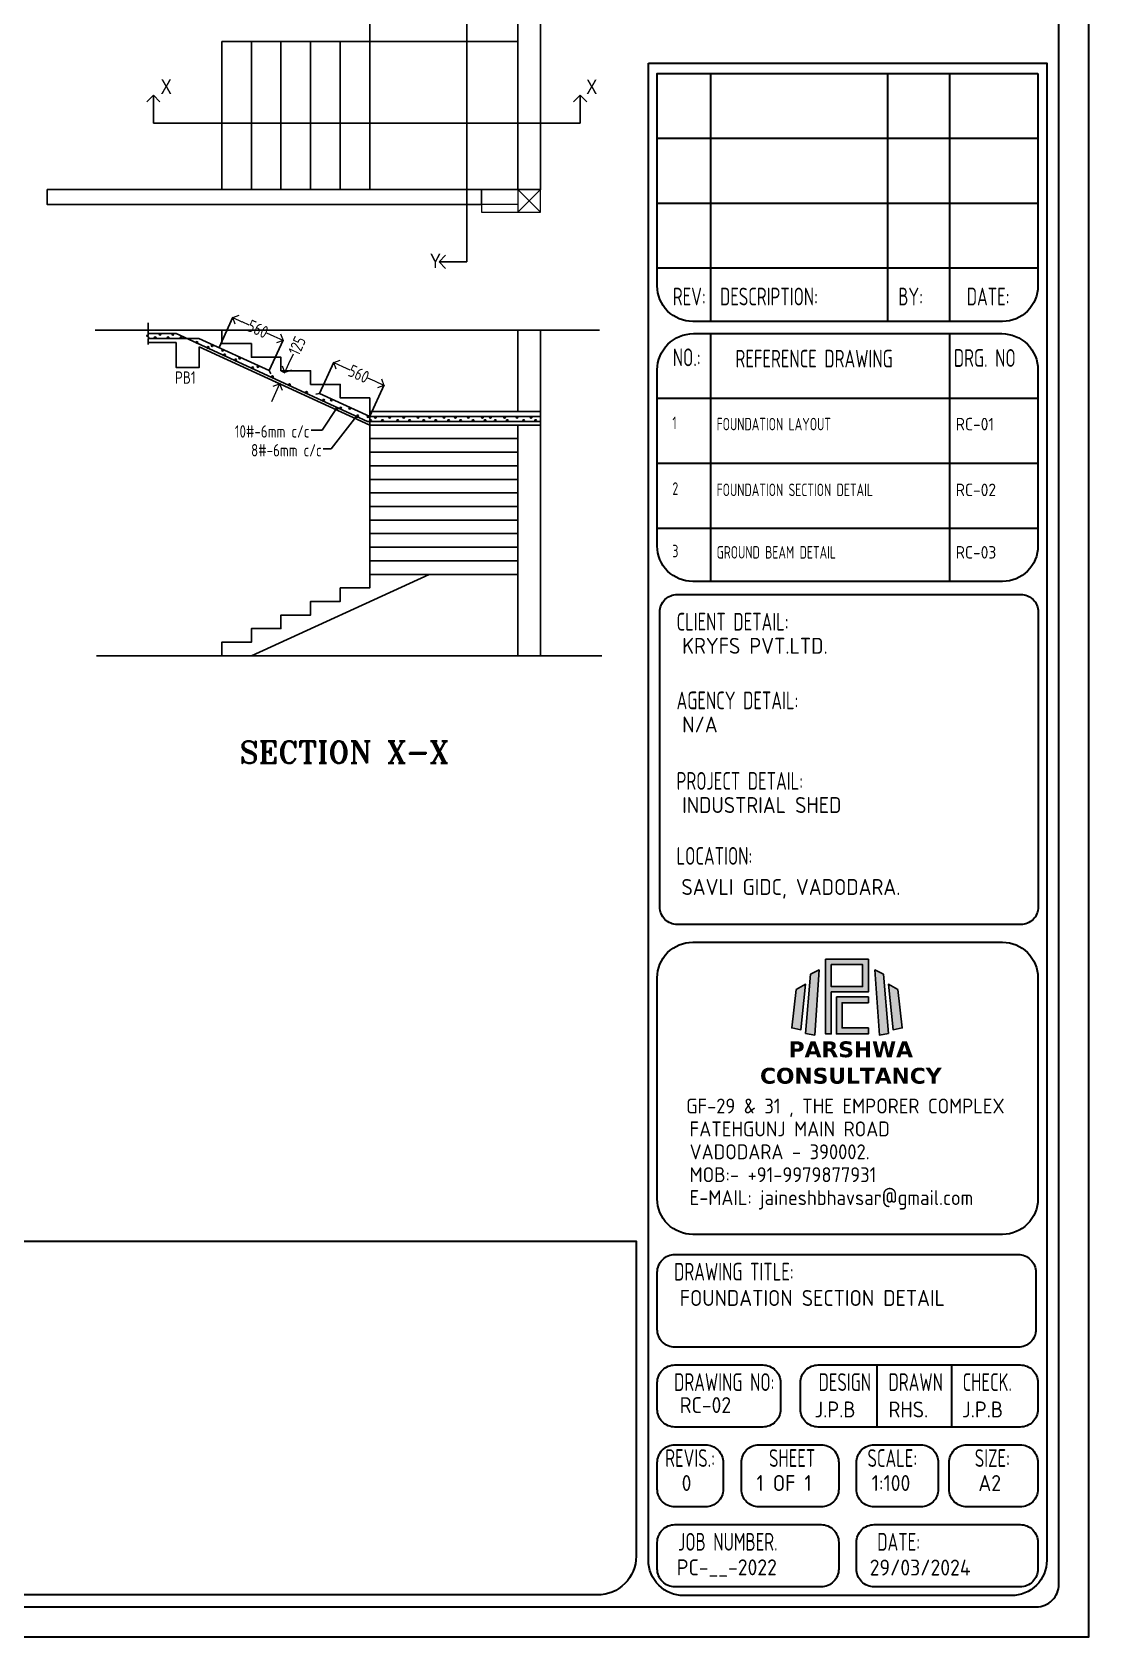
# Model space of a CAD drawing. Header units: inches. Extents: x -605 to 2991212, y -2872845 to 0.
# Drawn here: x 2775622 to 2818445, y -2339373 to -2274333 of the extents above; entities that cross this region are included whole.
import ezdxf

# ---------------------------------------------------------------- set-up
doc = ezdxf.new("R2010")
doc.units = ezdxf.units.IN
doc.header["$LTSCALE"] = 600
doc.header["$MEASUREMENT"] = 0
doc.layers.add('NOITHAT', color=21, linetype='Continuous')
doc.layers.add('RC BEAM', color=130, linetype='Continuous')
for name, color, linetype, lineweight in [('PV_MASONRY', 10, 'Continuous', 0), ('rDIMension', 1, 'Continuous', 18), ('rRCC 1', 3, 'Continuous', 25), ('rRCC 2', 40, 'Continuous', 15), ('rREINF 1', 1, 'Continuous', 25), ('rREINF 2', 4, 'Continuous', 25), ('rSHEET', 2, 'Continuous', 30), ('TAG', 132, 'Continuous', 0), ('TEXT 1', 1, 'Continuous', 0)]:
    doc.layers.add(name, color=color, linetype=linetype, lineweight=lineweight)
doc.styles.add('DIM', font='geniso.shx', dxfattribs={"width": 0.85})
doc.styles.add('MtXpl_Arial_Narrow_1', font='ARIALN.TTF')
doc.styles.add('SANDY', font='romant.shx')
doc.styles.get("Standard").update_dxf_attribs({"font": 'arial.ttf'})
doc.styles.add('TEXT3', font='geniso.shx')
doc.styles.add('TEXT3 0.75NA', font='geniso.shx', dxfattribs={"width": 0.75})
doc.dimstyles.new('ST-150', dxfattribs={"dimscale": 75, "dimtxt": 3, "dimasz": 2, "dimexe": 0.18, "dimexo": 0.0625, "dimgap": 0.2, "dimtad": 0, "dimdec": 0, "dimlfac": 2, "dimzin": 0, "dimdsep": 46, "dimtxsty": 'DIM', "dimblk": 'OPEN90', "dimcen": 0.09, "dimclrd": 256, "dimclrt": 7, "dimadec": 0, "dimazin": 0, "dimtfac": 1, "dimtdec": 0, "dimtofl": 0, "dimtmove": 0, "dimatfit": 3, "dimldrblk": 'OPEN90', "dimfxl": 1, "dimtolj": 1, "dimtzin": 0, "dimlwd": -1, "dimarcsym": 0})
doc.dimstyles.new('ST-25', dxfattribs={"dimscale": 100, "dimtxt": 2.5, "dimasz": 2, "dimexe": 0.18, "dimexo": 0.0625, "dimgap": 0.2, "dimtad": 0, "dimdec": 0, "dimlfac": 0.25, "dimzin": 0, "dimdsep": 46, "dimtxsty": 'DIM', "dimblk": 'OPEN90', "dimcen": 0.09, "dimclrd": 256, "dimclrt": 7, "dimadec": 0, "dimazin": 0, "dimtfac": 1, "dimtdec": 0, "dimtofl": 0, "dimtmove": 0, "dimatfit": 3, "dimldrblk": 'OPEN90', "dimfxl": 1, "dimtolj": 1, "dimtzin": 0, "dimlwd": -1, "dimarcsym": 0})

# ---------------------------------------------------------------- blocks, each defined once
blk = doc.blocks.new('_Open90')
at = {"color": 0, "linetype": 'ByBlock', "lineweight": -2}
for p, q in [((0, 0), (-1, 0)), ((-0.5, 0.5), (0, 0)), ((0, 0), (-0.5, -0.5))]:
    blk.add_line(p, q, dxfattribs=at)
blk = doc.blocks.new('*D1152')
at = {"layer": 'Defpoints', "color": 0, "linetype": 'ByBlock'}
for p in [(2789879, -2288650), (2787269, -2288982), (2789306, -2289910)]:
    blk.add_point(p, dxfattribs=at)
at = {"layer": 'rDIMension', "color": 0, "linetype": 'ByBlock', "lineweight": -2, "ltscale": 0.1}
for p, q in [((2787271, -2288976), (2787850, -2287706)), ((2789309, -2289904), (2789887, -2288634))]:
    blk.add_line(p, q, dxfattribs=at)
at = {"layer": 'rDIMension', "linetype": 'ByBlock', "ltscale": 0.1}
for p, q in [((2788206, -2287888), (2788494, -2288020)), ((2789515, -2288485), (2789227, -2288353))]:
    blk.add_line(p, q, dxfattribs=at)
at = {"layer": 'rDIMension', "linetype": 'ByBlock', "xscale": 400, "yscale": 400, "zscale": 400}
for p, rotation in [((2787842, -2287723), 155.5134755160291), ((2789879, -2288650), 335.5134755160291)]:
    blk.add_blockref('_Open90', p, dxfattribs=dict(at, rotation=rotation))
at = {"layer": 'rDIMension', "color": 7, "linetype": 'ByBlock', "insert": (2788861, -2288187), "char_height": 500, "attachment_point": 5, "rotation": 335.51348, "style": 'DIM'}
blk.add_mtext('\\A1;560', dxfattribs=at)
blk = doc.blocks.new('*D1153')
at = {"layer": 'Defpoints', "color": 0, "linetype": 'ByBlock'}
for p in [(2783752, -2285903), (2783194, -2287126), (2785232, -2288054)]:
    blk.add_point(p, dxfattribs=at)
at = {"layer": 'rDIMension', "color": 0, "linetype": 'ByBlock', "lineweight": -2, "ltscale": 0.1}
for p, q in [((2783197, -2287121), (2783759, -2285886)), ((2785234, -2288048), (2785796, -2286814))]:
    blk.add_line(p, q, dxfattribs=at)
at = {"layer": 'rDIMension', "linetype": 'ByBlock', "ltscale": 0.1}
for p, q in [((2784116, -2286068), (2784404, -2286200)), ((2785425, -2286665), (2785137, -2286533))]:
    blk.add_line(p, q, dxfattribs=at)
at = {"layer": 'rDIMension', "linetype": 'ByBlock', "xscale": 400, "yscale": 400, "zscale": 400}
for p, rotation in [((2783752, -2285903), 155.5134755161158), ((2785789, -2286830), 335.5134755161159)]:
    blk.add_blockref('_Open90', p, dxfattribs=dict(at, rotation=rotation))
at = {"layer": 'rDIMension', "color": 7, "linetype": 'ByBlock', "insert": (2784770, -2286366), "char_height": 500, "attachment_point": 5, "rotation": 335.51348, "style": 'DIM'}
blk.add_mtext('\\A1;560', dxfattribs=at)
blk = doc.blocks.new('*D1154')
at = {"layer": 'Defpoints', "color": 0, "linetype": 'ByBlock'}
for p in [(2785706, -2288060), (2785498, -2288514), (2785653, -2288585)]:
    blk.add_point(p, dxfattribs=at)
at = {"layer": 'rDIMension', "linetype": 'ByBlock', "ltscale": 0.1}
for p, q in [((2786028, -2287767), (2786210, -2287371)), ((2785486, -2288949), (2785320, -2289313))]:
    blk.add_line(p, q, dxfattribs=at)
at = {"layer": 'rDIMension', "color": 0, "linetype": 'ByBlock', "lineweight": -2, "ltscale": 0.1}
for p, q in [((2785712, -2288062), (2785878, -2288138)), ((2785503, -2288517), (2785669, -2288593))]:
    blk.add_line(p, q, dxfattribs=at)
at = {"layer": 'rDIMension', "linetype": 'ByBlock', "xscale": 400, "yscale": 400, "zscale": 400}
for p, rotation in [((2785861, -2288131), 245.3764352136909), ((2785653, -2288585), 65.37643521369085)]:
    blk.add_blockref('_Open90', p, dxfattribs=dict(at, rotation=rotation))
at = {"layer": 'rDIMension', "color": 7, "linetype": 'ByBlock', "insert": (2786360, -2287043), "char_height": 500, "attachment_point": 5, "rotation": 65.37644, "style": 'DIM'}
blk.add_mtext('\\A1;125', dxfattribs=at)
blk = doc.blocks.new('Q')
at = {"linetype": 'Continuous', "ltscale": 0.5}
h = blk.add_hatch(color=152, dxfattribs=at)
h.dxf.hatch_style = 1
h.paths.add_polyline_path([(9.79, 19.18), (9.79, 9.76), (10.5, 9.76), (10.5, 15.05), (15.19, 15.05), (15.19, 19.18)])
h.paths.add_polyline_path([(10.5, 18.5), (10.5, 15.72), (14.45, 15.72), (14.45, 18.5)], flags=16)
h = blk.add_hatch(color=10, dxfattribs=at)
h.dxf.hatch_style = 1
h.paths.add_polyline_path([(7.87, 17.31), (7.27, 9.83), (8.41, 9.62), (8.96, 17.82)])
h.paths.add_polyline_path([(17.1, 17.31), (17.7, 9.83), (16.56, 9.62), (16.01, 17.82)])
h = blk.add_hatch(color=152, dxfattribs=at)
h.dxf.hatch_style = 1
h.paths.add_polyline_path([(6.07, 15.37), (5.53, 10.52), (6.67, 10.29), (7.27, 16.02)])
h.paths.add_polyline_path([(18.9, 15.37), (19.44, 10.52), (18.3, 10.29), (17.7, 16.02)])
h = blk.add_hatch(color=152, dxfattribs=at)
h.dxf.hatch_style = 1
h.paths.add_polyline_path([(11.15, 14.43), (11.15, 9.76), (15.19, 9.76), (15.19, 10.52), (11.87, 10.52), (11.87, 13.69), (15.19, 13.69), (15.19, 14.43)])
at = {"color": 152, "linetype": 'Continuous'}
for points in [[(9.79, 19.18), (9.79, 9.76), (10.5, 9.76), (10.5, 15.05), (15.19, 15.05), (15.19, 19.18), (9.79, 19.18)], [(10.5, 18.5), (10.5, 15.72), (14.45, 15.72), (14.45, 18.5), (10.5, 18.5)], [(6.07, 15.37), (5.53, 10.52), (6.67, 10.29), (7.27, 16.02), (6.07, 15.37)], [(11.15, 14.43), (11.15, 9.76), (15.19, 9.76), (15.19, 10.52), (11.87, 10.52), (11.87, 13.69), (15.19, 13.69), (15.19, 14.43), (11.15, 14.43)], [(18.9, 15.37), (19.44, 10.52), (18.3, 10.29), (17.7, 16.02), (18.9, 15.37)]]:
    blk.add_lwpolyline(points, dxfattribs=at)
at = {"color": 10, "linetype": 'Continuous'}
for points in [[(7.87, 17.31), (7.27, 9.83), (8.41, 9.62), (8.96, 17.82), (7.87, 17.31)], [(17.1, 17.31), (17.7, 9.83), (16.56, 9.62), (16.01, 17.82), (17.1, 17.31)]]:
    blk.add_lwpolyline(points, dxfattribs=at)
at = {"linetype": 'Continuous', "insert": (1.32, 8.82), "char_height": 2, "attachment_point": 1}
blk.add_mtext_dynamic_manual_height_columns('\\pxqc;{\\fVerdana|b1|i0|c0|p34;\\C152;PARSHWA\\PCONSULTANCY }', width=23.282, gutter_width=1, heights=[6.3], dxfattribs=at)

msp = doc.modelspace()

# ---------------------------------------------------------------- hatches: boundary and pattern name
at = {"layer": 'rREINF 2'}
h = msp.add_hatch(color=256, dxfattribs=at)
h.dxf.hatch_style = 1
h.paths.add_polyline_path([(2780574.5, -2286722.3, -1), (2780643.3, -2286722.3, -1)])
h = msp.add_hatch(color=256, dxfattribs=at)
h.dxf.hatch_style = 1
h.paths.add_polyline_path([(2780769.5, -2286581.7, -1), (2780838.3, -2286581.7, -1)])
h = msp.add_hatch(color=256, dxfattribs=at)
h.dxf.hatch_style = 1
h.paths.add_polyline_path([(2781099.3, -2286721.8, -1), (2781168, -2286721.8, -1)])
h = msp.add_hatch(color=256, dxfattribs=at)
h.dxf.hatch_style = 1
h.paths.add_polyline_path([(2781291.1, -2286582.2, -1), (2781359.8, -2286582.2, -1)])
h = msp.add_hatch(color=256, dxfattribs=at)
h.dxf.hatch_style = 1
h.paths.add_polyline_path([(2781620.8, -2286722.3, -1), (2781689.6, -2286722.3, -1)])
h = msp.add_hatch(color=256, dxfattribs=at)
h.dxf.hatch_style = 1
h.paths.add_polyline_path([(2782269.6, -2286911.9, -1), (2782338.4, -2286911.9, -1)])
h = msp.add_hatch(color=256, dxfattribs=at)
h.dxf.hatch_style = 1
h.paths.add_polyline_path([(2782719.1, -2287114.8, -1), (2782787.9, -2287114.8, -1)])
h = msp.add_hatch(color=256, dxfattribs=at)
h.dxf.hatch_style = 1
h.paths.add_polyline_path([(2782883.6, -2287042.8, -1), (2782952.3, -2287042.8, -1)])
h = msp.add_hatch(color=256, dxfattribs=at)
h.dxf.hatch_style = 1
h.paths.add_polyline_path([(2783309.4, -2287231.9, -1), (2783378.1, -2287231.9, -1)])
h = msp.add_hatch(color=256, dxfattribs=at)
h.dxf.hatch_style = 1
h.paths.add_polyline_path([(2783386, -2287415.5, -1), (2783454.7, -2287415.5, -1)])
h = msp.add_hatch(color=256, dxfattribs=at)
h.dxf.hatch_style = 1
h.paths.add_polyline_path([(2783835.5, -2287618.4, -1), (2783904.2, -2287618.4, -1)])
h = msp.add_hatch(color=256, dxfattribs=at)
h.dxf.hatch_style = 1
h.paths.add_polyline_path([(2784000, -2287546.4, -1), (2784068.7, -2287546.4, -1)])
h = msp.add_hatch(color=256, dxfattribs=at)
h.dxf.hatch_style = 1
h.paths.add_polyline_path([(2784526.5, -2287935.1, -1), (2784595.3, -2287935.1, -1)])
h = msp.add_hatch(color=256, dxfattribs=at)
h.dxf.hatch_style = 1
h.paths.add_polyline_path([(2784743.6, -2287885.1, -1), (2784812.3, -2287885.1, -1)])
h = msp.add_hatch(color=256, dxfattribs=at)
h.dxf.hatch_style = 1
h.paths.add_polyline_path([(2785324.8, -2288303.3, -1), (2785393.5, -2288303.3, -1)])
h = msp.add_hatch(color=256, dxfattribs=at)
h.dxf.hatch_style = 1
h.paths.add_polyline_path([(2786015.8, -2288620.1, -1), (2786084.6, -2288620.1, -1)])
h = msp.add_hatch(color=256, dxfattribs=at)
h.dxf.hatch_style = 1
h.paths.add_polyline_path([(2786706.9, -2288936.8, -1), (2786775.6, -2288936.8, -1)])
h = msp.add_hatch(color=256, dxfattribs=at)
h.dxf.hatch_style = 1
h.paths.add_polyline_path([(2787397.9, -2289253.5, -1), (2787466.6, -2289253.5, -1)])
h = msp.add_hatch(color=256, dxfattribs=at)
h.dxf.hatch_style = 1
h.paths.add_polyline_path([(2787717.9, -2289239.7, -1), (2787786.7, -2289239.7, -1)])
h = msp.add_hatch(color=256, dxfattribs=at)
h.dxf.hatch_style = 1
h.paths.add_polyline_path([(2788089, -2289570.3, -1), (2788157.7, -2289570.3, -1)])
h = msp.add_hatch(color=256, dxfattribs=at)
h.dxf.hatch_style = 1
h.paths.add_polyline_path([(2788461.5, -2289578.4, -1), (2788530.2, -2289578.4, -1)])
h = msp.add_hatch(color=256, dxfattribs=at)
h.dxf.hatch_style = 1
h.paths.add_polyline_path([(2788780, -2289887, -1), (2788848.7, -2289887, -1)])
h = msp.add_hatch(color=256, dxfattribs=at)
h.dxf.hatch_style = 1
h.paths.add_polyline_path([(2789205.1, -2289917, -1), (2789273.8, -2289917, -1)])
h = msp.add_hatch(color=256, dxfattribs=at)
h.dxf.hatch_style = 1
h.paths.add_polyline_path([(2789300.4, -2290075.3, -1), (2789369.1, -2290075.3, -1)])
h = msp.add_hatch(color=256, dxfattribs=at)
h.dxf.hatch_style = 1
h.paths.add_polyline_path([(2789499.2, -2289944.3, -1), (2789567.9, -2289944.3, -1)])
h = msp.add_hatch(color=256, dxfattribs=at)
h.dxf.hatch_style = 1
h.paths.add_polyline_path([(2789786.2, -2290075.3, -1), (2789854.9, -2290075.3, -1)])
h = msp.add_hatch(color=256, dxfattribs=at)
h.dxf.hatch_style = 1
h.paths.add_polyline_path([(2790074.3, -2289944.3, -1), (2790143, -2289944.3, -1)])
h = msp.add_hatch(color=256, dxfattribs=at)
h.dxf.hatch_style = 1
h.paths.add_polyline_path([(2790398.2, -2290075.3, -1), (2790466.9, -2290075.3, -1)])
h = msp.add_hatch(color=256, dxfattribs=at)
h.dxf.hatch_style = 1
h.paths.add_polyline_path([(2790646.9, -2289944.3, -1), (2790715.6, -2289944.3, -1)])
h = msp.add_hatch(color=256, dxfattribs=at)
h.dxf.hatch_style = 1
h.paths.add_polyline_path([(2790884, -2290075.3, -1), (2790952.7, -2290075.3, -1)])
h = msp.add_hatch(color=256, dxfattribs=at)
h.dxf.hatch_style = 1
h.paths.add_polyline_path([(2791222, -2289944.3, -1), (2791290.7, -2289944.3, -1)])
h = msp.add_hatch(color=256, dxfattribs=at)
h.dxf.hatch_style = 1
h.paths.add_polyline_path([(2791457.2, -2290075.3, -1), (2791526, -2290075.3, -1)])
h = msp.add_hatch(color=256, dxfattribs=at)
h.dxf.hatch_style = 1
h.paths.add_polyline_path([(2791702.4, -2289944.3, -1), (2791771.2, -2289944.3, -1)])
h = msp.add_hatch(color=256, dxfattribs=at)
h.dxf.hatch_style = 1
h.paths.add_polyline_path([(2791943, -2290075.3, -1), (2792011.8, -2290075.3, -1)])
h = msp.add_hatch(color=256, dxfattribs=at)
h.dxf.hatch_style = 1
h.paths.add_polyline_path([(2792277.5, -2289944.3, -1), (2792346.3, -2289944.3, -1)])
h = msp.add_hatch(color=256, dxfattribs=at)
h.dxf.hatch_style = 1
h.paths.add_polyline_path([(2792463.7, -2290075.3, -1), (2792532.4, -2290075.3, -1)])
h = msp.add_hatch(color=256, dxfattribs=at)
h.dxf.hatch_style = 1
h.paths.add_polyline_path([(2792740.5, -2289944.3, -1), (2792809.2, -2289944.3, -1)])
h = msp.add_hatch(color=256, dxfattribs=at)
h.dxf.hatch_style = 1
h.paths.add_polyline_path([(2792949.5, -2290075.3, -1), (2793018.2, -2290075.3, -1)])
h = msp.add_hatch(color=256, dxfattribs=at)
h.dxf.hatch_style = 1
h.paths.add_polyline_path([(2793262, -2289944.3, -1), (2793330.7, -2289944.3, -1)])
h = msp.add_hatch(color=256, dxfattribs=at)
h.dxf.hatch_style = 1
h.paths.add_polyline_path([(2793457.2, -2290075.3, -1), (2793526, -2290075.3, -1)])
h = msp.add_hatch(color=256, dxfattribs=at)
h.dxf.hatch_style = 1
h.paths.add_polyline_path([(2793837.1, -2289944.3, -1), (2793905.8, -2289944.3, -1)])
h = msp.add_hatch(color=256, dxfattribs=at)
h.dxf.hatch_style = 1
h.paths.add_polyline_path([(2793943, -2290075.3, -1), (2794011.8, -2290075.3, -1)])
h = msp.add_hatch(color=256, dxfattribs=at)
h.dxf.hatch_style = 1
h.paths.add_polyline_path([(2794158.3, -2289944.3, -1), (2794227.1, -2289944.3, -1)])
h = msp.add_hatch(color=256, dxfattribs=at)
h.dxf.hatch_style = 1
h.paths.add_polyline_path([(2794355.6, -2290075.3, -1), (2794424.3, -2290075.3, -1)])
h = msp.add_hatch(color=256, dxfattribs=at)
h.dxf.hatch_style = 1
h.paths.add_polyline_path([(2794733.4, -2289944.3, -1), (2794802.2, -2289944.3, -1)])
h = msp.add_hatch(color=256, dxfattribs=at)
h.dxf.hatch_style = 1
h.paths.add_polyline_path([(2794841.4, -2290075.3, -1), (2794910.1, -2290075.3, -1)])
h = msp.add_hatch(color=256, dxfattribs=at)
h.dxf.hatch_style = 1
h.paths.add_polyline_path([(2795233.9, -2289944.3, -1), (2795302.6, -2289944.3, -1)])
h = msp.add_hatch(color=256, dxfattribs=at)
h.dxf.hatch_style = 1
h.paths.add_polyline_path([(2795503.8, -2290075.3, -1), (2795572.6, -2290075.3, -1)])
h = msp.add_hatch(color=256, dxfattribs=at)
h.dxf.hatch_style = 1
h.paths.add_polyline_path([(2795809, -2289944.3, -1), (2795877.7, -2289944.3, -1)])
h = msp.add_hatch(color=256, dxfattribs=at)
h.dxf.hatch_style = 1
h.paths.add_polyline_path([(2795989.6, -2290075.3, -1), (2796058.4, -2290075.3, -1)])

# ---------------------------------------------------------------- linework, layer by layer
at = {"color": 1, "linetype": 'ByBlock'}
for points in [[(2795305.9, -2269013.2), (2796225.9, -2269013.2), (2796225.9, -2280713.2), (2795305.9, -2280713.2)], [(2776225.9, -2280713.2), (2793825.9, -2280713.2), (2793825.9, -2281313.2), (2776225.9, -2281313.2)]]:
    msp.add_lwpolyline(points, close=True, dxfattribs=at)
for points in [[(2780322.8, -2286122), (2780322.8, -2286633.6), (2780257.8, -2286633.6), (2780367.8, -2286729), (2780322.8, -2286759.5), (2780322.8, -2286993.3)], [(2780322.8, -2286553.6), (2781460, -2286553.6)], [(2780322.8, -2286753.6), (2782376.3, -2286753.6)], [(2781460, -2286553.6), (2789218.6, -2290109.7)], [(2782376.3, -2286753.6), (2785231.6, -2288054.1)], [(2795305.9, -2286409.7), (2795305.9, -2289709.7)], [(2796225.9, -2299609.7), (2796225.9, -2286409.7)], [(2785231.6, -2288054.1), (2785297, -2288184.7)], [(2787268.8, -2288981.9), (2787122.2, -2289012.7)], [(2787268.8, -2288981.9), (2789305.9, -2289909.7)], [(2796225.9, -2289909.7), (2789305.9, -2289909.7)], [(2796225.9, -2290109.7), (2789218.6, -2290109.7)], [(2795305.9, -2290259.7), (2795305.9, -2299609.7)]]:
    msp.add_lwpolyline(points, dxfattribs=at)
at = {"color": 8, "linetype": 'ByBlock'}
msp.add_lwpolyline([(2798614.3, -2286409.7), (2778179.3, -2286409.7)], dxfattribs=at)
at = {"color": 2, "linetype": 'ByBlock'}
for points in [[(2789305.9, -2289709.7), (2789305.9, -2289159.7), (2788105.9, -2289159.7), (2788105.9, -2288609.7), (2786905.9, -2288609.7), (2786905.9, -2288059.7), (2785705.9, -2288059.7), (2785705.9, -2287509.7), (2784505.9, -2287509.7), (2784505.9, -2286959.7), (2783305.9, -2286959.7), (2783305.9, -2286409.7), (2780322.8, -2286409.7)], [(2781465.9, -2286909.7), (2780322.8, -2286909.7)], [(2789305.9, -2290259.7), (2782385.9, -2287088)], [(2796225.9, -2289709.7), (2789305.9, -2289709.7)], [(2789305.9, -2289709.7), (2789305.9, -2296309.7)], [(2796225.9, -2290259.7), (2789305.9, -2290259.7)], [(2795305.9, -2290809.7), (2789305.9, -2290809.7)], [(2795305.9, -2291359.7), (2789305.9, -2291359.7)], [(2795305.9, -2291909.7), (2789305.9, -2291909.7)], [(2795305.9, -2292459.7), (2789305.9, -2292459.7)], [(2795305.9, -2293009.7), (2789305.9, -2293009.7)], [(2795305.9, -2293559.7), (2789305.9, -2293559.7)], [(2795305.9, -2294109.7), (2789305.9, -2294109.7)], [(2795305.9, -2294659.7), (2789305.9, -2294659.7)], [(2795305.9, -2295209.7), (2789305.9, -2295209.7)], [(2795305.9, -2295759.7), (2789305.9, -2295759.7)], [(2783305.9, -2299609.7), (2783305.9, -2299059.7), (2784505.9, -2299059.7), (2784505.9, -2298509.7), (2785705.9, -2298509.7), (2785705.9, -2297959.7), (2786905.9, -2297959.7), (2786905.9, -2297409.7), (2788105.9, -2297409.7), (2788105.9, -2296859.7), (2789305.9, -2296859.7), (2789305.9, -2296309.7), (2795305.9, -2296309.7)], [(2791706, -2296309.7), (2784506, -2299609.7)]]:
    msp.add_lwpolyline(points, dxfattribs=at)
at = {"color": 4, "linetype": 'ByBlock'}
msp.add_lwpolyline([(2782385.9, -2287088), (2782385.9, -2287929.7), (2781465.9, -2287929.7), (2781465.9, -2286909.7)], dxfattribs=at)
at = {"color": 7, "linetype": 'ByBlock'}
msp.add_lwpolyline([(2798708.2, -2299609.7), (2778235.4, -2299609.7)], dxfattribs=at)
at = {"layer": 'NOITHAT', "linetype": 'Continuous'}
for p, q in [((2783305.9, -2274713.2), (2783305.9, -2280713.2)), ((2784505.9, -2274713.2), (2784505.9, -2280713.2)), ((2785705.9, -2274713.2), (2785705.9, -2280713.2)), ((2786905.9, -2274713.2), (2786905.9, -2280713.2)), ((2788105.9, -2274713.2), (2788105.9, -2280713.2)), ((2789305.9, -2274713.2), (2789305.9, -2280713.2)), ((2789305.9, -2274713.2), (2795305.9, -2274713.2))]:
    msp.add_line(p, q, dxfattribs=at)
at = {"layer": 'NOITHAT', "color": 8, "linetype": 'Continuous'}
msp.add_line((2795305.9, -2280713.2), (2783305.9, -2280713.2), dxfattribs=at)
at = {"layer": 'NOITHAT', "linetype": 'Continuous'}
msp.add_lwpolyline([(2783305.9, -2274713.2), (2789305.9, -2274713.2), (2789305.9, -2261513.2), (2783305.9, -2261513.2)], dxfattribs=at)
at = {"layer": 'PV_MASONRY', "color": 8}
for p, q in [((2795305.9, -2280713.2), (2776225.9, -2280713.2)), ((2776225.9, -2281313.2), (2776225.9, -2280713.2)), ((2795305.9, -2281313.2), (2776225.9, -2281313.2))]:
    msp.add_line(p, q, dxfattribs=at)
at = {"layer": 'RC BEAM', "color": 1}
for p, q in [((2793237.7, -2283644.9), (2793237.7, -2253964.9)), ((2780535, -2276894.5), (2780268.9, -2277160.6)), ((2780535, -2278018.8), (2780535, -2276894.5)), ((2780535, -2276894.5), (2780801, -2277160.6)), ((2797828.1, -2276894.5), (2797562.1, -2277160.6)), ((2797828.1, -2278018.8), (2797828.1, -2276894.5)), ((2797828.1, -2276894.5), (2798094.2, -2277160.6)), ((2797828.1, -2278018.8), (2780535, -2278018.8)), ((2792113.4, -2283644.9), (2792379.4, -2283378.8)), ((2793237.7, -2283644.9), (2792113.4, -2283644.9)), ((2792113.4, -2283644.9), (2792379.4, -2283910.9))]:
    msp.add_line(p, q, dxfattribs=at)
at = {"layer": 'rRCC 2', "color": 6}
for p, q in [((2796225.9, -2280713.2), (2795305.9, -2281633.2)), ((2796225.9, -2281633.2), (2795305.9, -2280713.2))]:
    msp.add_line(p, q, dxfattribs=at)
for points in [[(2796225.9, -2281633.2), (2796225.9, -2280713.2), (2793825.9, -2280713.2), (2793825.9, -2281633.2)], [(2796225.9, -2280713.2), (2795305.9, -2280713.2), (2795305.9, -2281633.2), (2796225.9, -2281633.2)]]:
    msp.add_lwpolyline(points, close=True, dxfattribs=at)
at = {"layer": 'rREINF 2'}
for centre in [(2780608.9, -2286722.3), (2780803.9, -2286581.7), (2781133.7, -2286721.8), (2781325.4, -2286582.2), (2781655.2, -2286722.3), (2782304, -2286911.9), (2782753.5, -2287114.8), (2782918, -2287042.8), (2783343.7, -2287231.9), (2783420.4, -2287415.5), (2783869.9, -2287618.4), (2784034.4, -2287546.4), (2784560.9, -2287935.1), (2784777.9, -2287885.1), (2785359.1, -2288303.3), (2786050.2, -2288620.1), (2786741.2, -2288936.8), (2787432.3, -2289253.5), (2787752.3, -2289239.7), (2788123.3, -2289570.3), (2788495.9, -2289578.4), (2788814.4, -2289887), (2789239.5, -2289917), (2789334.7, -2290075.3), (2789533.6, -2289944.3), (2789820.5, -2290075.3), (2790108.7, -2289944.3), (2790432.6, -2290075.3), (2790681.3, -2289944.3), (2790918.4, -2290075.3), (2791256.3, -2289944.3), (2791491.6, -2290075.3), (2791736.8, -2289944.3), (2791977.4, -2290075.3), (2792311.9, -2289944.3), (2792498.1, -2290075.3), (2792774.8, -2289944.3), (2792983.9, -2290075.3), (2793296.3, -2289944.3), (2793491.6, -2290075.3), (2793871.4, -2289944.3), (2793977.4, -2290075.3), (2794192.7, -2289944.3), (2794389.9, -2290075.3), (2794767.8, -2289944.3), (2794875.8, -2290075.3), (2795268.2, -2289944.3), (2795538.2, -2290075.3), (2795843.3, -2289944.3), (2796024, -2290075.3)]:
    msp.add_circle(centre, 34.4, dxfattribs=at)
at = {"layer": 'rSHEET'}
for p, q in [((2803106.8, -2276013.6), (2803106.8, -2286057.2)), ((2810280.7, -2276013.6), (2810280.7, -2286057.2)), ((2812791.6, -2276013.6), (2812791.6, -2286057.2)), ((2816378.6, -2278644.1), (2800954.6, -2278644.1)), ((2816378.6, -2281274.6), (2800954.6, -2281274.6)), ((2816378.6, -2283905), (2800954.6, -2283905)), ((2803106.8, -2286553.6), (2803106.8, -2296597.2)), ((2812791.6, -2286553.6), (2812791.6, -2296597.2)), ((2816378.6, -2289184.1), (2800954.6, -2289184.1)), ((2816378.6, -2291814.5), (2800954.6, -2291814.5)), ((2816378.6, -2294445), (2800954.6, -2294445)), ((2809858.1, -2328350.3), (2809858.1, -2330869.6)), ((2812876.1, -2328350.3), (2812876.1, -2330869.6))]:
    msp.add_line(p, q, dxfattribs=at)
msp.add_lwpolyline([(2690600.2, -2339373.3), (2818444.7, -2339373.3), (2818444.7, -2248978.1), (2690600.2, -2248978.1)], close=True, dxfattribs=at)
for points in [[(2692730.9, -2338158), (2816313.9, -2338158, 0.4142136), (2817227.1, -2337244.8), (2817227.1, -2251106.6, 0.4142136), (2816313.9, -2250193.4), (2692730.9, -2250193.4, 0.4142136), (2691817.8, -2251106.6), (2691817.8, -2337244.8, 0.4142136)], [(2800595.9, -2275596.8), (2816737.3, -2275596.8), (2816737.3, -2336266.8, -0.4142136), (2815302.5, -2337701.6), (2802030.7, -2337701.6, -0.4142136), (2800595.9, -2336266.8)], [(2816378.6, -2276013.6), (2816378.6, -2284622.4, -0.4142136), (2814943.8, -2286057.2), (2802389.4, -2286057.2, -0.4142136), (2800954.6, -2284622.4), (2800954.6, -2276013.6)], [(2816378.6, -2288017.2), (2816378.6, -2295162.4, -0.4142136), (2814943.8, -2296597.2), (2802389.4, -2296597.2, -0.4142136), (2800954.6, -2295162.4), (2800954.6, -2288017.2, -0.4142136), (2802418.1, -2286553.6), (2814915.1, -2286553.6, -0.4142136)], [(2815677.6, -2310504), (2801772.2, -2310504, -0.4142136), (2801054.9, -2309786.6), (2801054.9, -2297837.4, -0.4142136), (2801772.2, -2297120), (2815677.6, -2297120, -0.4142136), (2816395, -2297837.4), (2816395, -2309786.6, -0.4142136)], [(2802389.4, -2311221.4), (2814943.8, -2311221.4, -0.4142136), (2816378.6, -2312656.2), (2816378.6, -2321623.7, -0.4142136), (2814943.8, -2323058.5), (2802389.4, -2323058.5, -0.4142136), (2800954.6, -2321623.7), (2800954.6, -2312656.2, -0.4142136)], [(2692504.1, -2323329.2), (2800098.8, -2323329.2), (2800098.8, -2336106, -0.4142136), (2798531.9, -2337672.9), (2694071, -2337672.9, -0.4142136), (2692504.1, -2336106)], [(2815574.3, -2327632.9), (2801672, -2327632.9, -0.4142136), (2800954.6, -2326915.5), (2800954.6, -2324593.2, -0.4142136), (2801672, -2323875.8), (2815574.3, -2323875.8, -0.4142136), (2816291.7, -2324593.2), (2816291.7, -2326915.5, -0.4142136)], [(2805230.6, -2330869.6), (2801672, -2330869.6, -0.4142136), (2800954.6, -2330152.2), (2800954.6, -2329067.7, -0.4142136), (2801672, -2328350.3), (2805230.6, -2328350.3, -0.4142136), (2805948, -2329067.7), (2805948, -2330152.2, -0.4142136)], [(2815661.2, -2330869.6), (2807474.6, -2330869.6, -0.4142136), (2806757.2, -2330152.2), (2806757.2, -2329067.7, -0.4142136), (2807474.6, -2328350.3), (2815661.2, -2328350.3, -0.4142136), (2816378.6, -2329067.7), (2816378.6, -2330152.2, -0.4142136)], [(2801672, -2331587), (2802906.2, -2331587, -0.4142136), (2803623.6, -2332304.4), (2803623.6, -2333388.9, -0.4142136), (2802906.2, -2334106.3), (2801672, -2334106.3, -0.4142136), (2800954.6, -2333388.9), (2800954.6, -2332304.4, -0.4142136)], [(2805078.5, -2331587), (2807590.5, -2331587, -0.4142136), (2808307.9, -2332304.4), (2808307.9, -2333388.9, -0.4142136), (2807590.5, -2334106.3), (2805078.5, -2334106.3, -0.4142136), (2804361.1, -2333388.9), (2804361.1, -2332304.4, -0.4142136)], [(2809742.7, -2331587), (2811625.9, -2331587, -0.4142136), (2812343.3, -2332304.4), (2812343.3, -2333388.9, -0.4142136), (2811625.9, -2334106.3), (2809742.7, -2334106.3, -0.4142136), (2809025.3, -2333388.9), (2809025.3, -2332304.4, -0.4142136)], [(2813498.8, -2331587), (2815661.2, -2331587, -0.4142136), (2816378.6, -2332304.4), (2816378.6, -2333388.9, -0.4142136), (2815661.2, -2334106.3), (2813498.8, -2334106.3, -0.4142136), (2812781.4, -2333388.9), (2812781.4, -2332304.4, -0.4142136)], [(2807590.5, -2337342.9), (2801672, -2337342.9, -0.4142136), (2800954.6, -2336625.5), (2800954.6, -2335541.1, -0.4142136), (2801672, -2334823.7), (2807590.5, -2334823.7, -0.4142136), (2808307.9, -2335541.1), (2808307.9, -2336625.5, -0.4142136)], [(2815661.2, -2337342.9), (2809742.7, -2337342.9, -0.4142136), (2809025.3, -2336625.5), (2809025.3, -2335541.1, -0.4142136), (2809742.7, -2334823.7), (2815661.2, -2334823.7, -0.4142136), (2816378.6, -2335541.1), (2816378.6, -2336625.5, -0.4142136)]]:
    msp.add_lwpolyline(points, format="xyb", close=True, dxfattribs=at)

# ---------------------------------------------------------------- block references
at = {"linetype": 'Continuous', "xscale": 321.466316111704, "yscale": 321.466316111704, "zscale": 321.466316111704}
msp.add_blockref('Q', (2804629.3, -2318072.5), dxfattribs=at)

# ---------------------------------------------------------------- texts
at = {"layer": 'rRCC 1', "color": 7, "char_height": 500, "style": 'DIM'}
for s, insert, attachment_point in [('\\A1;PB1', (2782246.7, -2288334), 6), ('\\A1;10#-6mm c/c', (2783835.1, -2290517.9), 4), ('\\A1;8#-6mm c/c', (2784494.8, -2291280.1), 4)]:
    msp.add_mtext(s, dxfattribs=dict(at, insert=insert, attachment_point=attachment_point))
at = {"layer": 'rSHEET', "style": 'TEXT3 0.75NA', "width": 0.75}
for s, height, p in [('REV:', 717.4, (2801583.2, -2285408.5)), ('DESCRIPTION:', 717.397, (2803495.6, -2285408.5)), ('BY:', 717.4, (2810719.5, -2285408.5)), ('DATE:', 717.4, (2813494.7, -2285408.5)), ('NO.:', 717.4, (2801583.2, -2287873.5)), ('REFERENCE DRAWING', 717.397, (2804123.4, -2287925.8)), ('DRG. NO', 717.4, (2812971.5, -2287899.4)), ('1', 507.3, (2801569.1, -2290422.6)), ('FOUNDATION LAYOUT', 507.251, (2803360.8, -2290474)), ('3', 507.3, (2801569.1, -2295618.8)), ('GROUND BEAM DETAIL', 507.251, (2803360.8, -2295670.3)), ('CLIENT DETAIL:', 717.397, (2801735.6, -2298587.2)), ('AGENCY DETAIL:', 717.397, (2801735.6, -2301776.2)), ('PROJECT DETAIL:', 717.397, (2801735.6, -2305040.3)), ('LOCATION:', 717.4, (2801735.6, -2308079.2)), ('DRAWING TITLE:', 717.397, (2801635.4, -2324930.4)), ('DRAWING NO:', 717.397, (2801635.4, -2329404.9)), ('DESIGN', 717.4, (2807490.4, -2329404.9)), ('DRAWN', 717.4, (2810325.5, -2329404.9)), ('CHECK.', 717.4, (2813325.2, -2329404.9)), ('REVIS.:', 717.4, (2801276, -2332483.7)), ('SHEET', 717.4, (2805481.9, -2332483.7)), ('SCALE:', 717.4, (2809472.9, -2332483.7)), ('SIZE:', 717.4, (2813821.7, -2332483.7)), ('JOB NUMBER.', 717.397, (2801797.5, -2335878.2)), ('DATE:', 717.4, (2809868.2, -2335878.2))]:
    msp.add_text(s, height=height, dxfattribs=at).set_placement(p)
at = {"layer": 'rSHEET'}
for s, height, style, p in [('RC-01', 507.25, 'TEXT3 0.75NA', (2813045.6, -2290474)), ('RC-03', 507.25, 'TEXT3 0.75NA', (2813045.6, -2295670.3)), ('KRYFS PVT.LTD.', 645.657, 'TEXT3', (2801964.2, -2299528.6)), ('N/A', 645.66, 'TEXT3', (2801964.2, -2302717.6)), ('INDUSTRIAL SHED', 645.657, 'TEXT3', (2801964.2, -2305981.6)), ('SAVLI GIDC, VADODARA.', 645.657, 'TEXT3', (2801933.1, -2309302.5)), ('FOUNDATION SECTION DETAIL', 645.657, 'TEXT3', (2801863.9, -2325960.2)), ('RC-02', 645.66, 'TEXT3', (2801863.9, -2330300.5)), ('J.P.B', 645.66, 'TEXT3', (2807324.3, -2330478.2)), ('RHS.', 645.66, 'TEXT3', (2810325, -2330478.2)), ('J.P.B', 645.66, 'TEXT3', (2813302.6, -2330478.2)), ('0', 645.7, 'TEXT3', (2801942, -2333459.9)), ('1 OF 1', 645.66, 'TEXT3', (2804976.9, -2333459.9)), ('1:100', 645.66, 'TEXT3', (2809644.4, -2333459.9)), ('A2', 645.66, 'TEXT3', (2813966.5, -2333459.9)), ('PC-__-2022', 645.66, 'TEXT3', (2801742.9, -2336876.4)), ('29/03/2024', 645.66, 'TEXT3', (2809563.2, -2336885.2))]:
    msp.add_text(s, height=height, dxfattribs=dict(at, style=style)).set_placement(p)
at = {"layer": 'rSHEET', "color": 1, "style": 'TEXT3 0.75NA', "width": 0.75}
for s, height, p in [('2', 507.3, (2801569.1, -2293087.9)), ('FOUNDATION SECTION DETAIL', 507.251, (2803360.8, -2293139.4))]:
    msp.add_text(s, height=height, dxfattribs=at).set_placement(p)
at = {"layer": 'rSHEET', "color": 1, "style": 'TEXT3 0.75NA'}
msp.add_text('RC-02', height=507.25, dxfattribs=at).set_placement((2813045.6, -2293139.4))
at = {"layer": 'rSHEET', "lineweight": 13, "style": 'TEXT3'}
for s, p in [('GF-29 & 31 , THE EMPORER COMPLEX', (2802124.8, -2318159.7)), ('FATEHGUNJ MAIN ROAD', (2802263.9, -2319087.5)), ('VADODARA - 390002.', (2802263.9, -2320015.3)), ('MOB:- +91-9979877931', (2802263.9, -2320943.1)), ('E-MAIL: jaineshbhavsar@gmail.com', (2802263.9, -2321870.9))]:
    msp.add_text(s, height=604.449, dxfattribs=at).set_placement(p)
at = {"layer": 'TAG', "style": 'SANDY'}
msp.add_text('SECTION X-X', height=893.934, dxfattribs=at).set_placement((2784030.4, -2303967))
at = {"layer": 'TEXT 1', "style": 'MtXpl_Arial_Narrow_1'}
for s, p in [('X', (2780832.8, -2276836.6)), ('X', (2798076.3, -2276846.2)), ('Y', (2791741.1, -2283893.1))]:
    msp.add_text(s, height=583.2, dxfattribs=at).set_placement(p)

# ---------------------------------------------------------------- dimensions: what is measured, and where the dimension line sits
at = {"layer": 'rDIMension', "color": 1, "linetype": 'ByBlock', "ltscale": 0.1}
for p1, p2, distance, picture, middle in [((2785231.6, -2288054.1), (2783194.5, -2287126.3), -1344.7, '*D1153', (2784770.4, -2286366.5)), ((2787268.8, -2288981.9), (2789305.9, -2289909.7), 1383.7, '*D1152', (2788860.9, -2288186.5))]:
    dim = msp.add_aligned_dim(p1=p1, p2=p2, distance=distance, dimstyle='ST-25', override={"dimtxt": 5, "dimasz": 4}, dxfattribs=at)
    dim.commit()
    dim.dimension.update_dxf_attribs({"geometry": picture, "text_midpoint": middle})
dim = msp.add_linear_dim(base=(2785653, -2288585.4), p1=(2785705.9, -2288059.7), p2=(2785497.6, -2288514.2), angle=245.376435, dimstyle='ST-25', override={"dimtxt": 5, "dimasz": 4}, dxfattribs=at)
dim.commit()
dim.dimension.update_dxf_attribs({"geometry": '*D1154', "text_midpoint": (2786359.8, -2287043.5), "dimtype": 161})

# ---------------------------------------------------------------- leaders
at = {"layer": 'rREINF 1', "annotation_type": 0, "has_hookline": 1, "hookline_direction": 1}
for points, text_width in [([(2787987.8, -2289546.9), (2787376.2, -2290467.6), (2786929.4, -2290467.6)], 3102.5), ([(2788786.9, -2289883), (2787744.4, -2291221.3), (2787418.9, -2291221.3)], 2890)]:
    msp.add_leader(points, dimstyle='ST-150', override={"dimasz": 1.5}, dxfattribs=dict(at, text_width=text_width))

doc.saveas('drawing.dxf')
